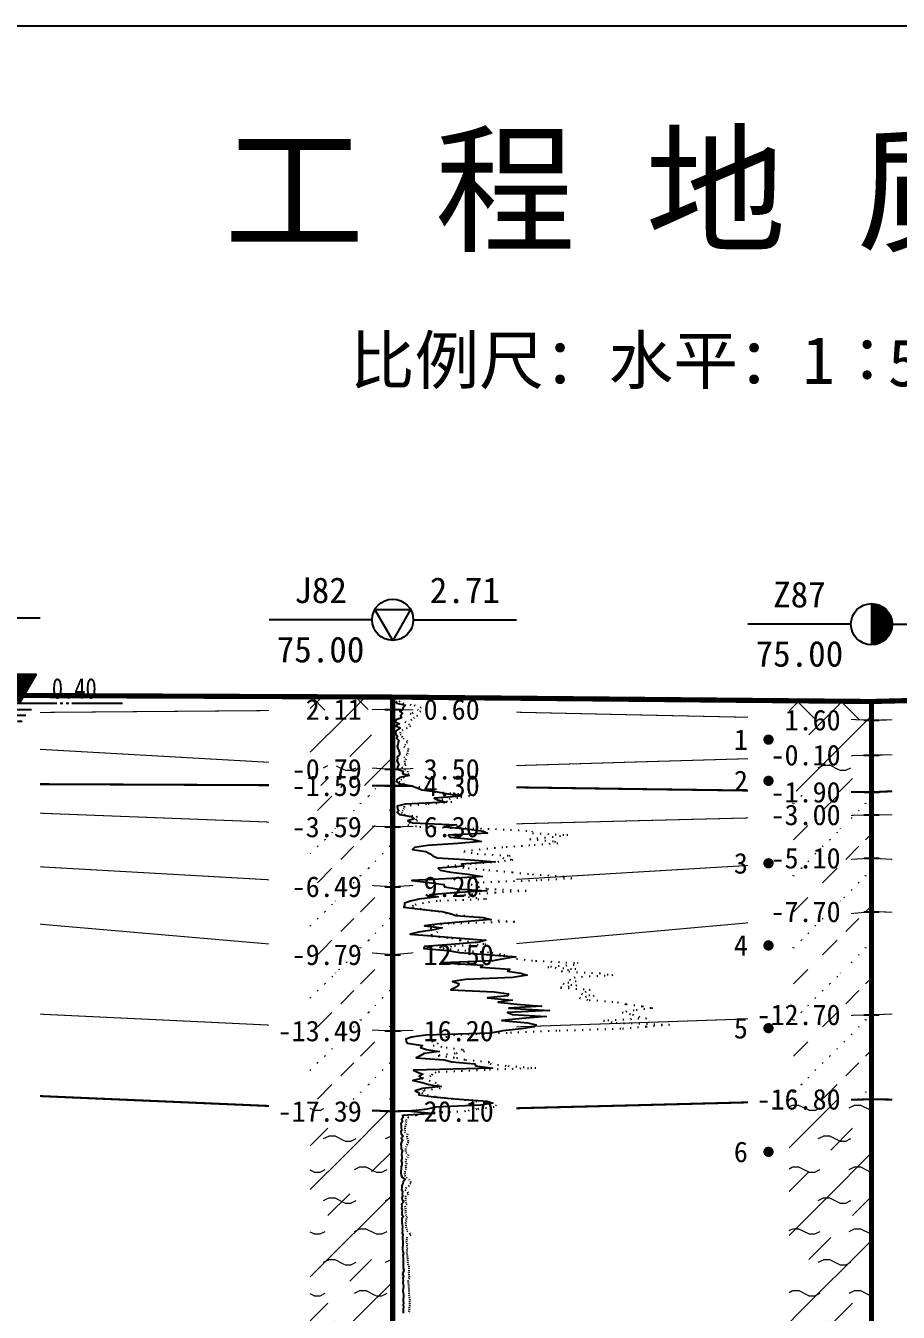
# Model space of a CAD drawing. Extents: x -37 to 3540, y -1485 to 297.
# Drawn here: x 926 to 1010.7, y -1327.8 to -1203 of the extents above; entities that cross this region are included whole.
import ezdxf
from ezdxf.enums import TextEntityAlignment as Align

# ---------------------------------------------------------------- set-up
doc = ezdxf.new("R2010")
doc.units = 0
doc.linetypes.add('DOT', pattern=[6.35, 0, -6.35])
doc.layers.get('0').update_dxf_attribs({"linetype": 'CONTINUOUS'})
for name, color, linetype in [('CURVE', 200, 'CONTINUOUS'), ('FRAME', 7, 'CONTINUOUS'), ('HOLE', 41, 'CONTINUOUS'), ('SAMPLE', 1, 'CONTINUOUS'), ('STRATUM', 241, 'CONTINUOUS')]:
    doc.layers.add(name, color=color, linetype=linetype)
doc.layers.add('HATCH', color=7, linetype='CONTINUOUS', lineweight=13)
doc.styles.add('ST', font='')
doc.styles.get('ST').set_extended_font_data('SimSun')
pattern_1 = [(45, (818.5277, -1485), (-2.12132, 2.12132), [10, 0]), (135, (818.5277, -1485), (-2.12132, -2.12132), [10, 0])]
pattern_2 = [(45, (818.5277, -1485), (-4.24264, 4.24264), [10, 0]), (45, (819.5887, -1488.182), (-2.12132, 6.36396), [3, -3])]
pattern_3 = [(45, (818.5277, -1485), (-4.24264, 4.24264), [10, 0]), (45, (819.5887, -1488.182), (-2.12132, 6.36396), [3, -3]), (26.565, (819.6018, -1485.2536), (5.999823, 5.999812), [0.567, -12.849]), (0, (819.035, -1485.2536), (0, 6), [0.567, -5.433]), (26.565, (816.9464, -1485), (5.999823, 5.999812), [0.567, -12.849]), (0, (817.4535, -1484.7464), (0, 6), [0.567, -5.433]), (153.435, (819.0348, -1485.2536), (-5.999818, -5e-06), [1.134, -12.2826]), (26.565, (822.6018, -1482.2536), (5.999823, 5.999812), [0.567, -12.849]), (0, (822.035, -1482.2536), (0, 6), [0.567, -5.433]), (26.565, (819.9464, -1482), (5.999823, 5.999812), [0.567, -12.849]), (0, (820.4535, -1481.7464), (0, 6), [0.567, -5.433]), (153.435, (822.0348, -1482.2536), (-5.999818, -5e-06), [1.134, -12.2826])]
pattern_4 = [(45, (818.5277, -1485), (-7e-07, 6.99998), [1.97196, -7.92754]), (45, (821.3405, -1482.171), (-7e-07, 6.99998), [1.99367, -7.90583]), (45, (823.595, -1479.918), (-7e-07, 6.99998), [1.81361, -8.08588]), (26.565, (818.5277, -1481.5), (7, 7), [0.0965, -15.55598]), (36.8699, (819.2277, -1480.8), (7, 7), [0.19775, -34.80225]), (315, (822.0277, -1478.024), (6.99998, 1e-06), [0.03305, -9.86644]), (26.565, (822.0277, -1485), (7, 7), [0.14475, -15.50773]), (26.565, (822.7277, -1484.3), (7, 7), [0.10528, -15.5472]), (90, (823.078, -1483.95), (-7, -5e-07), [0.02877, -6.97123]), (26.565, (823.4277, -1483.6), (7, 7), [0.091, -31.21394]), (36.8699, (824.1277, -1482.9), (7, 7), [0.11069, -34.88931]), (45, (824.8277, -1482.2), (-2e-07, 6.99998), [0.10911, -9.79038]), (315, (825.442, -1481.452), (6.99998, 1e-06), [0.03305, -9.86644]), (36.8699, (819.9277, -1480.1), (7, 7), [0.10224, -34.89776]), (53.1301, (820.6277, -1479.4), (14, 21), [0.13438, -34.86562]), (53.1301, (821.3277, -1478.7), (14, 21), [0.12625, -34.87375])]

# ---------------------------------------------------------------- blocks, each defined once
blk = doc.blocks.new('图头_剖面图A3')
at = {"style": 'ST'}
for s, height, p in [('工 程 地 质 剖 面 图', 10, (-15.09, 10.79)), ('比例尺：水平：1∶            垂直：1∶', 4.6, (-11.5, -5.76))]:
    blk.add_text(s, height=height, dxfattribs=at).set_placement(p, align=Align.MIDDLE_CENTER)
for tag, height, p in [('01_剖面号', 10, (64.41, 11.39)), ('03＿纵向比例', 4.6, (50.43, -5.28)), ('02_横向比例', 4.6, (-18.82, -5.99))]:
    blk.add_attdef(tag, text='', height=height, dxfattribs=at).set_placement(p, align=Align.MIDDLE_LEFT)
blk = doc.blocks.new('H_cpt_hole')
for p, q in [((-1.73, 1), (1.73, 1)), ((0, -2), (-1.73, 1)), ((1.73, 1), (0, -2))]:
    blk.add_line(p, q)
blk.add_circle((0, 0), 2)
blk = doc.blocks.new('H_sam_hole')
blk.add_line((0, 2), (0, -2))
at = {"const_width": 2}
blk.add_lwpolyline([(0, -1, 0.414214), (1, 0, 0.414214), (0, 1, 1)], format="xyb", dxfattribs=at)
blk.add_circle((0, 0), 2)
blk = doc.blocks.new('SampleSoilUndisturbed')
at = {"const_width": 0.5}
blk.add_lwpolyline([(-0.25, 0, 1), (0.25, 0, 1)], format="xyb", close=True, dxfattribs=at)
blk = doc.blocks.new('Gwl')
blk.add_lwpolyline([(0, 0, 0, 3.22, 0), (0, 2.79, 3.22, 3.22, 0)], format="xyseb")
blk.add_lwpolyline([(0, 0), (1.61, 2.79), (-1.61, 2.79)], close=True)
for points in [[(-2.63, 0), (3.61, 0)], [(3.93, 0), (4.21, 0)], [(4.53, 0), (4.8, 0)], [(5.09, 0), (9.99, 0)], [(-1.09, -0.61), (1.16, -0.61)], [(-0.54, -1.14), (0.61, -1.14)], [(-0.19, -1.74), (0.26, -1.74)]]:
    blk.add_lwpolyline(points)
at = {"style": 'ST', "width": 0.8}
blk.add_attdef('*GWL', (3.14, 0.45), '', height=2, dxfattribs=at)

msp = doc.modelspace()

# ---------------------------------------------------------------- hatches: boundary and pattern name
at = {"layer": 'HATCH'}
h = msp.add_hatch(dxfattribs=at)
h.set_pattern_fill('FZNT', color=32, style=0)
h.set_pattern_definition(pattern_2)
h.paths.add_polyline_path([(961.65, -1269.35), (953.65, -1269.42), (953.65, -1274.7), (961.65, -1275.15)])
h.paths.add_polyline_path([(951.01, -1276.64), (959.14, -1276.64), (959.14, -1273.71), (951.01, -1273.71)], flags=9)
h.paths.add_polyline_path([(952.44, -1270.84), (959.14, -1270.84), (959.14, -1267.92), (952.44, -1267.92)], flags=9)
h = msp.add_hatch(dxfattribs=at)
h.set_pattern_fill('STT', color=50, style=0)
h.set_pattern_definition(pattern_1)
h.paths.add_polyline_path([(961.65, -1268.15), (953.65, -1268.12), (953.65, -1269.42), (961.65, -1269.35)])
h.paths.add_polyline_path([(952.44, -1270.84), (959.14, -1270.84), (959.14, -1267.92), (952.44, -1267.92)], flags=9)
h = msp.add_hatch(dxfattribs=at)
h.set_pattern_fill('FZNT', color=32, style=0)
h.set_pattern_definition(pattern_2)
h.paths.add_polyline_path([(1008.11, -1270.38), (1000.11, -1270.2), (1000.11, -1274.01), (1008.11, -1273.78)])
h.paths.add_polyline_path([(997.47, -1275.26), (1005.6, -1275.26), (1005.6, -1272.33), (997.47, -1272.33)], flags=9)
h.paths.add_polyline_path([(998.9, -1271.86), (1005.6, -1271.86), (1005.6, -1268.93), (998.9, -1268.93)], flags=9)
h = msp.add_hatch(dxfattribs=at)
h.set_pattern_fill('STT', color=50, style=0)
h.set_pattern_definition(pattern_1)
h.paths.add_polyline_path([(1008.11, -1268.58), (1000.11, -1268.5), (1000.11, -1270.2), (1008.11, -1270.38)])
h.paths.add_polyline_path([(998.9, -1271.86), (1005.6, -1271.86), (1005.6, -1268.93), (998.9, -1268.93)], flags=9)
h = msp.add_hatch(dxfattribs=at)
h.set_pattern_fill('YNFNT', color=251, style=0)
h.set_pattern_definition(pattern_3)
h.paths.add_polyline_path([(1008.11, -1273.78), (1000.11, -1274.01), (1000.11, -1277.27), (1008.11, -1277.38)])
h.paths.add_polyline_path([(997.47, -1278.86), (1005.6, -1278.86), (1005.6, -1275.93), (997.47, -1275.93)], flags=9)
h.paths.add_polyline_path([(997.47, -1275.26), (1005.6, -1275.26), (1005.6, -1272.33), (997.47, -1272.33)], flags=9)
h = msp.add_hatch(dxfattribs=at)
h.set_pattern_fill('YNFNT', color=251, style=0)
h.set_pattern_definition(pattern_3)
h.paths.add_polyline_path([(961.65, -1275.15), (953.65, -1274.7), (953.65, -1276.72), (961.65, -1276.75)])
h.paths.add_polyline_path([(951.01, -1278.24), (959.14, -1278.24), (959.14, -1275.31), (951.01, -1275.31)], flags=9)
h.paths.add_polyline_path([(951.01, -1276.64), (959.14, -1276.64), (959.14, -1273.71), (951.01, -1273.71)], flags=9)
h = msp.add_hatch(dxfattribs=at)
h.set_pattern_fill('SZFT', color=52, style=0)
h.set_pattern_definition(pattern_4)
h.paths.add_polyline_path([(961.65, -1276.75), (953.65, -1276.72), (953.65, -1280.44), (961.65, -1280.75)])
h.paths.add_polyline_path([(951.01, -1282.24), (959.14, -1282.24), (959.14, -1279.31), (951.01, -1279.31)], flags=9)
h.paths.add_polyline_path([(951.01, -1278.24), (959.14, -1278.24), (959.14, -1275.31), (951.01, -1275.31)], flags=9)
h = msp.add_hatch(dxfattribs=at)
h.set_pattern_fill('SZFT', color=52, style=0)
h.set_pattern_definition(pattern_4)
h.paths.add_polyline_path([(1008.11, -1277.38), (1000.11, -1277.27), (1000.11, -1279.78), (1008.11, -1279.58)])
h.paths.add_polyline_path([(997.47, -1281.06), (1005.6, -1281.06), (1005.6, -1278.13), (997.47, -1278.13)], flags=9)
h.paths.add_polyline_path([(997.47, -1278.86), (1005.6, -1278.86), (1005.6, -1275.93), (997.47, -1275.93)], flags=9)
h = msp.add_hatch(dxfattribs=at)
h.set_pattern_fill('SZFT', color=52, style=0)
h.set_pattern_definition(pattern_4)
h.paths.add_polyline_path([(1008.11, -1279.58), (1000.11, -1279.78), (1000.11, -1284.25), (1008.11, -1283.78)])
h.paths.add_polyline_path([(997.47, -1285.26), (1005.6, -1285.26), (1005.6, -1282.33), (997.47, -1282.33)], flags=9)
h.paths.add_polyline_path([(997.47, -1281.06), (1005.6, -1281.06), (1005.6, -1278.13), (997.47, -1278.13)], flags=9)
h = msp.add_hatch(dxfattribs=at)
h.set_pattern_fill('SZFT', color=52, style=0)
h.set_pattern_definition(pattern_4)
h.paths.add_polyline_path([(961.65, -1280.75), (953.65, -1280.44), (953.65, -1286.1), (961.65, -1286.55)])
h.paths.add_polyline_path([(951.01, -1288.04), (959.14, -1288.04), (959.14, -1285.11), (951.01, -1285.11)], flags=9)
h.paths.add_polyline_path([(951.01, -1282.24), (959.14, -1282.24), (959.14, -1279.31), (951.01, -1279.31)], flags=9)
h = msp.add_hatch(dxfattribs=at)
h.set_pattern_fill('SZFT', color=52, style=0)
h.set_pattern_definition(pattern_4)
h.paths.add_polyline_path([(1008.11, -1283.78), (1000.11, -1284.25), (1000.11, -1289.7), (1008.11, -1288.98)])
h.paths.add_polyline_path([(997.47, -1290.46), (1005.6, -1290.46), (1005.6, -1287.53), (997.47, -1287.53)], flags=9)
h.paths.add_polyline_path([(997.47, -1285.26), (1005.6, -1285.26), (1005.6, -1282.33), (997.47, -1282.33)], flags=9)
h = msp.add_hatch(dxfattribs=at)
h.set_pattern_fill('SZFT', color=52, style=0)
h.set_pattern_definition(pattern_4)
h.paths.add_polyline_path([(961.65, -1286.55), (953.65, -1286.1), (953.65, -1292.46), (961.65, -1293.15)])
h.paths.add_polyline_path([(951.01, -1294.64), (959.14, -1294.64), (959.14, -1291.71), (951.01, -1291.71)], flags=9)
h.paths.add_polyline_path([(951.01, -1288.04), (959.14, -1288.04), (959.14, -1285.11), (951.01, -1285.11)], flags=9)
h = msp.add_hatch(dxfattribs=at)
h.set_pattern_fill('SZFT', color=52, style=0)
h.set_pattern_definition(pattern_4)
h.paths.add_polyline_path([(1008.11, -1288.98), (1000.11, -1289.7), (1000.11, -1299.25), (1008.11, -1298.98)])
h.paths.add_polyline_path([(996.04, -1300.46), (1005.6, -1300.46), (1005.6, -1297.53), (996.04, -1297.53)], flags=9)
h.paths.add_polyline_path([(997.47, -1290.46), (1005.6, -1290.46), (1005.6, -1287.53), (997.47, -1287.53)], flags=9)
h = msp.add_hatch(dxfattribs=at)
h.set_pattern_fill('SZFT', color=52, style=0)
h.set_pattern_definition(pattern_4)
h.paths.add_polyline_path([(961.65, -1293.15), (953.65, -1292.46), (953.65, -1300.17), (961.65, -1300.55)])
h.paths.add_polyline_path([(949.58, -1302.04), (959.14, -1302.04), (959.14, -1299.11), (949.58, -1299.11)], flags=9)
h.paths.add_polyline_path([(951.01, -1294.64), (959.14, -1294.64), (959.14, -1291.71), (951.01, -1291.71)], flags=9)
h = msp.add_hatch(dxfattribs=at)
h.set_pattern_fill('SZFT', color=52, style=0)
h.set_pattern_definition(pattern_4)
h.paths.add_polyline_path([(1008.11, -1298.98), (1000.11, -1299.25), (1000.11, -1307.38), (1008.11, -1307.18)])
h.paths.add_polyline_path([(996.04, -1308.66), (1005.6, -1308.66), (1005.6, -1305.73), (996.04, -1305.73)], flags=9)
h.paths.add_polyline_path([(996.04, -1300.46), (1005.6, -1300.46), (1005.6, -1297.53), (996.04, -1297.53)], flags=9)
h = msp.add_hatch(dxfattribs=at)
h.set_pattern_fill('SZFT', color=52, style=0)
h.set_pattern_definition(pattern_4)
h.paths.add_polyline_path([(961.65, -1300.55), (953.65, -1300.17), (953.65, -1308.01), (961.65, -1308.35)])
h.paths.add_polyline_path([(949.58, -1309.84), (959.14, -1309.84), (959.14, -1306.91), (949.58, -1306.91)], flags=9)
h.paths.add_polyline_path([(949.58, -1302.04), (959.14, -1302.04), (959.14, -1299.11), (949.58, -1299.11)], flags=9)
h = msp.add_hatch(dxfattribs=at)
h.set_pattern_fill('YNFNT', color=251, style=0)
h.set_pattern_definition(pattern_3)
h.paths.add_polyline_path([(1008.11, -1307.18), (1000.11, -1307.38), (1000.11, -1344.84), (1008.11, -1346.98)])
h.paths.add_polyline_path([(996.04, -1308.66), (1005.6, -1308.66), (1005.6, -1305.73), (996.04, -1305.73)], flags=9)
h = msp.add_hatch(dxfattribs=at)
h.set_pattern_fill('YNFNT', color=251, style=0)
h.set_pattern_definition(pattern_3)
h.paths.add_polyline_path([(961.65, -1308.35), (953.65, -1308.01), (953.65, -1336.6), (961.65, -1334.55)])
h.paths.add_polyline_path([(949.58, -1336.04), (959.14, -1336.04), (959.14, -1333.11), (949.58, -1333.11)], flags=9)
h.paths.add_polyline_path([(949.58, -1309.84), (959.14, -1309.84), (959.14, -1306.91), (949.58, -1306.91)], flags=9)

# ---------------------------------------------------------------- linework, layer by layer
at = {"layer": 'CURVE', "color": 30, "linetype": 'Continuous'}
msp.add_lwpolyline([(961.94, -1268.55), (962.01, -1268.75), (962.88, -1268.95), (962.68, -1269.15), (962.6, -1269.35), (962.33, -1269.55), (962.6, -1269.75), (962.39, -1269.95), (962.51, -1270.15), (962, -1270.35), (961.9, -1270.55), (962.31, -1270.75), (961.93, -1270.95), (962.38, -1271.15), (962.08, -1271.35), (961.93, -1271.55), (961.94, -1271.75), (962.12, -1271.95), (962.02, -1272.15), (962.26, -1272.35), (962.19, -1272.55), (962.15, -1272.75), (962.07, -1272.95), (962.16, -1273.15), (962.25, -1273.35), (962.32, -1273.55), (962.3, -1273.75), (962.08, -1273.95), (962.1, -1274.15), (962.05, -1274.35), (962.18, -1274.55), (962.23, -1274.75), (962.11, -1274.95), (962.09, -1275.15), (962.66, -1275.35), (962.59, -1275.55), (963.25, -1275.75), (962.34, -1275.95), (962.04, -1276.15), (962.03, -1276.35), (962.23, -1276.55), (963.48, -1276.75), (964.03, -1276.95), (964.46, -1277.15), (965.97, -1277.35), (967.04, -1277.55), (968.34, -1277.75), (965.66, -1277.95), (966.05, -1278.15), (966.84, -1278.35), (962.86, -1278.55), (962.07, -1278.75), (962.11, -1278.95), (962.26, -1279.15), (962.09, -1279.35), (962.31, -1279.55), (963.44, -1279.75), (963.72, -1279.95), (963.11, -1280.15), (963.61, -1280.35), (967.83, -1280.55), (966.65, -1280.75), (968.83, -1280.95), (970.45, -1281.15), (970.85, -1281.35), (967.06, -1281.55), (967.21, -1281.75), (969.29, -1281.95), (970.23, -1282.15), (967.96, -1282.35), (965.01, -1282.55), (963.76, -1282.75), (963.58, -1282.95), (964.86, -1283.15), (965.28, -1283.35), (965.55, -1283.55), (965.96, -1283.75), (969.2, -1283.95), (971.59, -1284.15), (968.33, -1284.35), (968.55, -1284.55), (966.05, -1284.75), (966.27, -1284.95), (967.29, -1285.15), (968.93, -1285.35), (970.34, -1285.55), (967.42, -1285.75), (963.49, -1285.95), (965.14, -1286.15), (966.62, -1286.35), (966.69, -1286.55), (967.86, -1286.75), (970.78, -1286.95), (967.62, -1287.15), (965.24, -1287.35), (966.06, -1287.55), (964.19, -1287.75), (963.37, -1287.95), (962.81, -1288.15), (962.81, -1288.35), (962.73, -1288.55), (964.6, -1288.75), (966.41, -1288.95), (967.24, -1289.15), (967.76, -1289.35), (970.4, -1289.55), (971.16, -1289.75), (968.53, -1289.95), (966.22, -1290.15), (964.74, -1290.35), (966.45, -1290.55), (965.63, -1290.75), (964.19, -1290.95), (963.35, -1291.15), (965.88, -1291.35), (968.18, -1291.55), (970.69, -1291.75), (970.05, -1291.95), (967.31, -1292.15), (964.73, -1292.35), (964.68, -1292.55), (966.99, -1292.75), (968.13, -1292.95), (971.14, -1293.15), (973.58, -1293.35), (972.44, -1293.55), (971.37, -1293.75), (966.48, -1293.95), (970.38, -1294.15), (970.18, -1294.35), (973.02, -1294.55), (972.78, -1294.75), (974.08, -1294.95), (974.68, -1295.15), (973.31, -1295.35), (968.7, -1295.55), (967.44, -1295.75), (968.05, -1295.95), (968, -1296.15), (967.69, -1296.35), (967.3, -1296.55), (971.5, -1296.75), (972.87, -1296.95), (972.79, -1297.15), (970.84, -1297.35), (973.25, -1297.55), (971.88, -1297.75), (973.69, -1297.95), (976.08, -1298.15), (972.91, -1298.35), (976.85, -1298.55), (972.79, -1298.75), (973.28, -1298.95), (976.53, -1299.15), (974.2, -1299.35), (972.25, -1299.55), (974.77, -1299.75), (975.56, -1299.95), (975.36, -1300.15), (974.13, -1300.35), (972.33, -1300.55), (971.17, -1300.75), (964.82, -1300.95), (963.47, -1301.15), (962.93, -1301.35), (962.95, -1301.55), (963.07, -1301.75), (964.55, -1301.95), (964.36, -1302.15), (964.92, -1302.35), (966.17, -1302.55), (964.71, -1302.75), (964.31, -1302.95), (963.93, -1303.15), (966.63, -1303.35), (967.38, -1303.55), (969.63, -1303.75), (969.68, -1303.95), (971.34, -1304.15), (963.66, -1304.35), (964.04, -1304.55), (964.56, -1304.75), (964.21, -1304.95), (964.47, -1305.15), (963.59, -1305.35), (964.51, -1305.55), (965.14, -1305.75), (966.35, -1305.95), (964.54, -1306.15), (963.84, -1306.35), (964.21, -1306.55), (964.18, -1306.75), (965.6, -1306.95), (967.66, -1307.15), (970.81, -1307.35), (971.37, -1307.55), (970.18, -1307.75), (965.85, -1307.95), (965, -1308.15), (963.41, -1308.35), (965.72, -1308.55), (962.59, -1308.75), (962.67, -1308.95), (962.49, -1309.15), (962.61, -1309.35), (962.45, -1309.55), (962.48, -1309.75), (962.46, -1309.95), (962.49, -1310.15), (962.45, -1310.35), (962.47, -1310.55), (962.67, -1310.75), (962.46, -1310.95), (962.63, -1311.15), (962.51, -1311.35), (962.45, -1311.55), (962.48, -1311.75), (962.48, -1311.95), (962.59, -1312.15), (962.52, -1312.35), (962.51, -1312.55), (962.53, -1312.75), (962.53, -1312.95), (962.48, -1313.15), (962.53, -1313.35), (962.53, -1313.55), (962.48, -1313.75), (962.47, -1313.95), (962.44, -1314.15), (962.45, -1314.35), (962.47, -1314.55), (962.53, -1314.75), (962.87, -1314.95), (962.65, -1315.15), (962.63, -1315.35), (962.53, -1315.55), (962.54, -1315.75), (962.49, -1315.95), (962.61, -1316.15), (962.57, -1316.35), (962.61, -1316.55), (962.52, -1316.75), (962.57, -1316.95), (962.7, -1317.15), (962.51, -1317.35), (962.53, -1317.55), (962.51, -1317.75), (962.57, -1317.95), (962.54, -1318.15), (962.52, -1318.35), (962.7, -1318.55), (962.52, -1318.75), (962.53, -1318.95), (962.54, -1319.15), (962.56, -1319.35), (962.59, -1319.55), (962.57, -1319.75), (962.61, -1319.95), (962.58, -1320.15), (962.62, -1320.35), (962.61, -1320.55), (962.61, -1320.75), (962.62, -1320.95), (962.63, -1321.15), (962.63, -1321.35), (962.61, -1321.55), (962.61, -1321.75), (962.64, -1321.95), (962.69, -1322.15), (962.64, -1322.35), (962.65, -1322.55), (962.66, -1322.75), (962.65, -1322.95), (962.66, -1323.15), (962.68, -1323.35), (962.66, -1323.55), (962.72, -1323.75), (962.67, -1323.95), (962.61, -1324.15), (962.7, -1324.35), (962.64, -1324.55), (962.66, -1324.75), (962.64, -1324.95), (962.65, -1325.15), (962.69, -1325.35), (962.66, -1325.55), (962.64, -1325.75), (962.68, -1325.95), (962.7, -1326.15), (962.69, -1326.35), (962.67, -1326.55), (962.68, -1326.75), (962.7, -1326.95), (962.65, -1327.15), (962.69, -1327.35), (962.67, -1327.55), (962.66, -1327.75), (962.68, -1327.95)], dxfattribs=at)
at = {"layer": 'CURVE', "color": 100, "linetype": 'DOT', "ltscale": 0.1}
msp.add_lwpolyline([(962.24, -1268.55), (962.63, -1268.75), (963.74, -1268.95), (964.41, -1269.15), (964.04, -1269.35), (964.37, -1269.55), (963.33, -1269.75), (964.04, -1269.95), (963.73, -1270.15), (963.5, -1270.35), (962.83, -1270.55), (963.19, -1270.75), (963.37, -1270.95), (963.05, -1271.15), (962.64, -1271.35), (962.36, -1271.55), (962.38, -1271.75), (962.54, -1271.95), (962.65, -1272.15), (963.02, -1272.35), (963.06, -1272.55), (962.9, -1272.75), (962.72, -1272.95), (963.14, -1273.15), (963.13, -1273.35), (963.07, -1273.55), (963.05, -1273.75), (962.72, -1273.95), (962.93, -1274.15), (962.8, -1274.35), (962.8, -1274.55), (962.93, -1274.75), (962.51, -1274.95), (962.81, -1275.15), (963.07, -1275.35), (963.13, -1275.55), (963.28, -1275.75), (962.74, -1275.95), (962.5, -1276.15), (962.26, -1276.35), (962.65, -1276.55), (963.45, -1276.75), (964.76, -1276.95), (965.13, -1277.15), (965.74, -1277.35), (968.32, -1277.55), (969.09, -1277.75), (967.97, -1277.95), (966.14, -1278.15), (967.4, -1278.35), (964.92, -1278.55), (962.76, -1278.75), (962.74, -1278.95), (962.64, -1279.15), (962.47, -1279.35), (962.77, -1279.55), (964.01, -1279.75), (963.85, -1279.95), (964.05, -1280.15), (963.28, -1280.35), (963.13, -1280.55), (964.28, -1280.75), (971.62, -1280.95), (975.14, -1281.15), (975.22, -1281.35), (978.65, -1281.55), (977.21, -1281.75), (974.94, -1281.95), (977.36, -1282.15), (977.67, -1282.35), (974.96, -1282.55), (972.34, -1282.75), (970.13, -1282.95), (968.54, -1283.15), (969.83, -1283.35), (973.04, -1283.55), (972.33, -1283.75), (973.32, -1283.95), (971.96, -1284.15), (969.25, -1284.35), (967, -1284.55), (968.97, -1284.75), (970.98, -1284.95), (973.25, -1285.15), (975.22, -1285.35), (978.23, -1285.55), (979.04, -1285.75), (975.67, -1285.95), (969.99, -1286.15), (969.26, -1286.35), (969.96, -1286.55), (970.84, -1286.75), (974.61, -1286.95), (971.61, -1287.15), (968.63, -1287.35), (968.99, -1287.55), (970.74, -1287.75), (965.96, -1287.95), (964.65, -1288.15), (963.61, -1288.35), (963.56, -1288.55), (964.66, -1288.75), (966.09, -1288.95), (967.12, -1289.15), (968.56, -1289.35), (970.47, -1289.55), (971.15, -1289.75), (973.49, -1289.95), (967.13, -1290.15), (965.29, -1290.35), (965.36, -1290.55), (965.31, -1290.75), (966.01, -1290.95), (965.4, -1291.15), (965.42, -1291.35), (967.38, -1291.55), (968.18, -1291.75), (969.67, -1291.95), (970.69, -1292.15), (967.36, -1292.35), (966.5, -1292.55), (968.66, -1292.75), (971.27, -1292.95), (972.43, -1293.15), (973.45, -1293.35), (973.66, -1293.55), (975.52, -1293.75), (979.62, -1293.95), (979.27, -1294.15), (976.69, -1294.35), (979.43, -1294.55), (978.01, -1294.75), (981.72, -1294.95), (983.01, -1295.15), (979.36, -1295.35), (978.81, -1295.55), (979.46, -1295.75), (978.2, -1295.95), (979.51, -1296.15), (977.94, -1296.35), (980.81, -1296.55), (980.41, -1296.75), (979.96, -1296.95), (981.19, -1297.15), (979.77, -1297.35), (980.72, -1297.55), (983.46, -1297.75), (984.31, -1297.95), (985.89, -1298.15), (986.84, -1298.35), (985.09, -1298.55), (983.91, -1298.75), (984.92, -1298.95), (985.52, -1299.15), (986.28, -1299.35), (982.11, -1299.55), (983.32, -1299.75), (988.52, -1299.95), (986.24, -1300.15), (983.79, -1300.35), (977.57, -1300.55), (972.75, -1300.75), (967.66, -1300.95), (966.9, -1301.15), (966.42, -1301.35), (965.46, -1301.55), (966.07, -1301.75), (965.58, -1301.95), (966.83, -1302.15), (968.42, -1302.35), (968.61, -1302.55), (967.71, -1302.75), (966.07, -1302.95), (967.83, -1303.15), (968.71, -1303.35), (970.99, -1303.55), (971.1, -1303.75), (972.85, -1303.95), (975.55, -1304.15), (970.61, -1304.35), (965.82, -1304.55), (965.5, -1304.75), (965.35, -1304.95), (964.49, -1305.15), (965.2, -1305.35), (965.77, -1305.55), (966.07, -1305.75), (965.93, -1305.95), (966.25, -1306.15), (964.63, -1306.35), (964.47, -1306.55), (964.98, -1306.75), (965.91, -1306.95), (967.9, -1307.15), (969.71, -1307.35), (971.01, -1307.55), (971.68, -1307.75), (971.48, -1307.95), (969.8, -1308.15), (968.71, -1308.35), (964.72, -1308.55), (963.91, -1308.75), (963.16, -1308.95), (962.93, -1309.15), (962.95, -1309.35), (962.91, -1309.55), (962.86, -1309.75), (962.83, -1309.95), (962.82, -1310.15), (962.79, -1310.35), (963.07, -1310.55), (963.02, -1310.75), (963.05, -1310.95), (963.16, -1311.15), (963.17, -1311.35), (963.07, -1311.55), (962.96, -1311.75), (962.88, -1311.95), (962.9, -1312.15), (962.91, -1312.35), (963.14, -1312.55), (963.1, -1312.75), (962.96, -1312.95), (962.88, -1313.15), (963, -1313.35), (962.89, -1313.55), (962.93, -1313.75), (962.93, -1313.95), (962.84, -1314.15), (962.81, -1314.35), (962.83, -1314.55), (962.95, -1314.75), (963.2, -1314.95), (963.36, -1315.15), (963.37, -1315.35), (963.24, -1315.55), (962.98, -1315.75), (962.86, -1315.95), (963.08, -1316.15), (963.14, -1316.35), (962.89, -1316.55), (962.9, -1316.75), (962.87, -1316.95), (962.9, -1317.15), (963.02, -1317.35), (962.83, -1317.55), (962.86, -1317.75), (962.9, -1317.95), (962.86, -1318.15), (962.9, -1318.35), (963.02, -1318.55), (962.97, -1318.75), (962.95, -1318.95), (962.88, -1319.15), (962.93, -1319.35), (962.93, -1319.55), (962.99, -1319.75), (963.02, -1319.95), (963.28, -1320.15), (963.4, -1320.35), (963.03, -1320.55), (963, -1320.75), (962.96, -1320.95), (963.04, -1321.15), (963.02, -1321.35), (963.04, -1321.55), (963.02, -1321.75), (963, -1321.95), (963.02, -1322.15), (963.05, -1322.35), (963.07, -1322.55), (963.09, -1322.75), (963.09, -1322.95), (963.12, -1323.15), (963.21, -1323.35), (963.21, -1323.55), (963.23, -1323.75), (963.19, -1323.95), (963.21, -1324.15), (963.24, -1324.35), (963.28, -1324.55), (963.13, -1324.75), (963.14, -1324.95), (963.18, -1325.15), (963.19, -1325.35), (963.21, -1325.55), (963.21, -1325.75), (963.21, -1325.95), (963.21, -1326.15), (963.26, -1326.35), (963.3, -1326.55), (963.28, -1326.75), (963.28, -1326.95), (963.28, -1327.15), (963.25, -1327.35), (963.25, -1327.55), (963.24, -1327.75), (963.22, -1327.95)], dxfattribs=at)
at = {"layer": 'HOLE', "linetype": 'Continuous'}
for points in [[(917.44, -1260.45), (927.44, -1260.45)], [(959.65, -1260.65), (949.65, -1260.65)], [(963.65, -1260.65), (973.65, -1260.65)], [(1006.11, -1261.08), (996.11, -1261.08)], [(1010.11, -1261.08), (1020.11, -1261.08)], [(960.9, -1269.35), (962.4, -1269.35)], [(1007.36, -1270.38), (1008.86, -1270.38)], [(1007.36, -1273.78), (1008.86, -1273.78)], [(960.9, -1275.15), (962.4, -1275.15)], [(960.9, -1276.75), (962.4, -1276.75)], [(1007.36, -1277.38), (1008.86, -1277.38)], [(1007.36, -1279.58), (1008.86, -1279.58)], [(960.9, -1280.75), (962.4, -1280.75)], [(1007.36, -1283.78), (1008.86, -1283.78)], [(960.9, -1286.55), (962.4, -1286.55)], [(1007.36, -1288.98), (1008.86, -1288.98)], [(960.9, -1293.15), (962.4, -1293.15)], [(1007.36, -1298.98), (1008.86, -1298.98)], [(960.9, -1300.55), (962.4, -1300.55)], [(1007.36, -1307.18), (1008.86, -1307.18)], [(960.9, -1308.35), (962.4, -1308.35)]]:
    msp.add_lwpolyline(points, dxfattribs=at)
at = {"layer": 'HOLE', "linetype": 'Continuous', "const_width": 0.5}
for points in [[(961.65, -1268.15), (961.65, -1416.85)], [(1008.11, -1268.58), (1008.11, -1418.58)]]:
    msp.add_lwpolyline(points, dxfattribs=at)
at = {"layer": 'STRATUM'}
msp.add_lwpolyline([(729.18, -1203), (1315.9, -1203)], dxfattribs=at)
at = {"layer": 'STRATUM', "linetype": 'Continuous'}
for points, const_width in [([(757.59, -1266.74), (777.59, -1266.74), (823.4, -1267.48), (869.85, -1267.87), (915.44, -1267.95), (959.65, -1268.14)], 0.5), ([(973.65, -1268.26), (1008.11, -1268.58), (1052.98, -1267.45), (1106.6, -1267.11), (1157.61, -1266.82), (1200.33, -1266.42), (1240.35, -1266.83), (1279.46, -1266.88), (1299.46, -1266.88)], 0.5), ([(959.65, -1268.14), (961.65, -1268.15), (973.65, -1268.26)], 0.5), ([(927.44, -1269.64), (938.55, -1269.55), (949.65, -1269.46)], 0.1), ([(959.65, -1269.37), (961.65, -1269.35), (963.65, -1269.4)], 0.1), ([(973.65, -1269.62), (984.88, -1269.87), (996.11, -1270.11)], 0.1), ([(1006.11, -1270.33), (1008.11, -1270.38), (1010.11, -1270.37)], 0.1), ([(927.44, -1273.22), (938.55, -1273.85), (949.65, -1274.48)], 0.1), ([(973.65, -1274.8), (984.88, -1274.46), (996.11, -1274.13)], 0.1), ([(1006.11, -1273.84), (1008.11, -1273.78), (1010.11, -1273.76)], 0.1), ([(959.65, -1275.04), (961.65, -1275.15), (963.65, -1275.09)], 0.1), ([(927.44, -1276.6), (938.55, -1276.65), (949.65, -1276.7)], 0.2), ([(959.65, -1276.74), (961.65, -1276.75), (963.65, -1276.78)], 0.2), ([(973.65, -1276.91), (984.88, -1277.07), (996.11, -1277.22)], 0.2), ([(1006.11, -1277.35), (1008.11, -1277.38), (1010.11, -1277.29)], 0.2), ([(927.44, -1279.42), (938.55, -1279.85), (949.65, -1280.28)], 0.1), ([(1006.11, -1279.63), (1008.11, -1279.58), (1010.11, -1279.58)], 0.1), ([(959.65, -1280.68), (961.65, -1280.75), (963.65, -1280.7)], 0.1), ([(973.65, -1280.45), (984.88, -1280.16), (996.11, -1279.88)], 0.1), ([(927.44, -1284.62), (938.55, -1285.25), (949.65, -1285.88)], 0.1), ([(973.65, -1285.84), (984.88, -1285.16), (996.11, -1284.49)], 0.1), ([(1006.11, -1283.9), (1008.11, -1283.78), (1010.11, -1283.9)], 0.1), ([(959.65, -1286.44), (961.65, -1286.55), (963.65, -1286.43)], 0.1), ([(1006.11, -1289.16), (1008.11, -1288.98), (1010.11, -1289.02)], 0.1), ([(927.44, -1290.19), (938.55, -1291.15), (949.65, -1292.11)], 0.1), ([(973.65, -1292.07), (984.88, -1291.07), (996.11, -1290.06)], 0.1), ([(959.65, -1292.98), (961.65, -1293.15), (963.65, -1292.97)], 0.1), ([(927.44, -1298.92), (938.55, -1299.45), (949.65, -1299.98)], 0.1), ([(973.65, -1300.15), (984.88, -1299.77), (996.11, -1299.38)], 0.1), ([(1006.11, -1299.04), (1008.11, -1298.98), (1010.11, -1298.91)], 0.1), ([(959.65, -1300.46), (961.65, -1300.55), (963.65, -1300.49)], 0.1), ([(927.44, -1306.87), (938.55, -1307.35), (949.65, -1307.83)], 0.2), ([(1006.11, -1307.23), (1008.11, -1307.18), (1010.11, -1307.21)], 0.2), ([(959.65, -1308.27), (961.65, -1308.35), (963.65, -1308.3)], 0.2), ([(973.65, -1308.05), (984.88, -1307.77), (996.11, -1307.48)], 0.2)]:
    msp.add_lwpolyline(points, dxfattribs=dict(at, const_width=const_width))

# ---------------------------------------------------------------- block references
at = {"layer": 'CURVE'}
msp.add_blockref('Gwl', (925.44, -1268.75), dxfattribs=at).add_auto_attribs({'*GWL': '0.40'})
at = {"layer": 'FRAME'}
msp.add_blockref('图头_剖面图A3', (1028.53, -1229.7), dxfattribs=at).add_auto_attribs({'01_剖面号': "30--30'", '02_横向比例': '500', '03＿纵向比例': '500'})
at = {"layer": 'HOLE'}
for name, p in [('H_cpt_hole', (961.65, -1260.65)), ('H_sam_hole', (1008.11, -1261.08))]:
    msp.add_blockref(name, p, dxfattribs=at)
at = {"layer": 'SAMPLE'}
for p in [(998.11, -1272.28), (998.11, -1276.28), (998.11, -1284.28), (998.11, -1292.25), (998.11, -1300.28), (998.11, -1312.28)]:
    msp.add_blockref('SampleSoilUndisturbed', p, dxfattribs=at)

# ---------------------------------------------------------------- texts
at = {"layer": 'HOLE', "style": 'ST'}
for s, p in [('J82', (954.65, -1257.78)), ('2.71', (968.65, -1257.78)), ('Z87', (1001.11, -1258.2)), ('75.00', (954.65, -1263.53)), ('75.00', (1001.11, -1263.95))]:
    msp.add_text(s, height=2.5, dxfattribs=at).set_placement(p, align=Align.MIDDLE_CENTER)
for s, p in [('2.11', (958.65, -1269.35)), ('1.60', (1005.11, -1270.38)), ('-0.10', (1005.11, -1273.78)), ('-0.79', (958.65, -1275.15)), ('-1.59', (958.65, -1276.75)), ('-1.90', (1005.11, -1277.38)), ('-3.00', (1005.11, -1279.58)), ('-3.59', (958.65, -1280.75)), ('-5.10', (1005.11, -1283.78)), ('-6.49', (958.65, -1286.55)), ('-7.70', (1005.11, -1288.98)), ('-9.79', (958.65, -1293.15)), ('-12.70', (1005.11, -1298.98)), ('-13.49', (958.65, -1300.55)), ('-16.80', (1005.11, -1307.18)), ('-17.39', (958.65, -1308.35))]:
    msp.add_text(s, height=2, dxfattribs=at).set_placement(p, align=Align.MIDDLE_RIGHT)
for s, p in [('0.60', (964.65, -1269.35)), ('3.50', (964.65, -1275.15)), ('4.30', (964.65, -1276.75)), ('6.30', (964.65, -1280.75)), ('9.20', (964.65, -1286.55)), ('12.50', (964.65, -1293.15)), ('16.20', (964.65, -1300.55)), ('20.10', (964.65, -1308.35))]:
    msp.add_text(s, height=2, dxfattribs=at).set_placement(p, align=Align.MIDDLE_LEFT)
at = {"layer": 'SAMPLE', "style": 'ST'}
for s, p in [('1', (996.11, -1272.28)), ('2', (996.11, -1276.28)), ('3', (996.11, -1284.28)), ('4', (996.11, -1292.25)), ('5', (996.11, -1300.28)), ('6', (996.11, -1312.28))]:
    msp.add_text(s, height=2, dxfattribs=at).set_placement(p, align=Align.MIDDLE_RIGHT)

doc.saveas('drawing.dxf')
